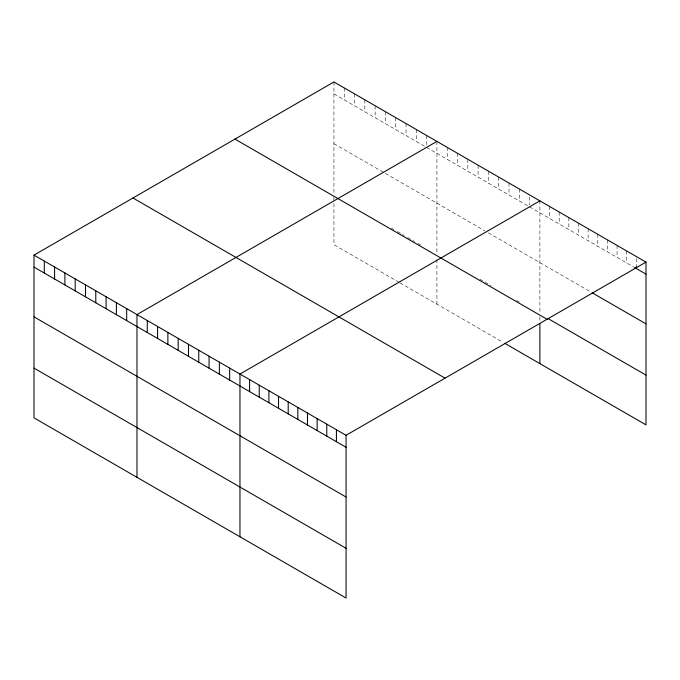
<?xml version="1.0" encoding="UTF-8"?>
<svg xmlns="http://www.w3.org/2000/svg" width="680" height="680" viewBox="0 0 680 680"><rect width="100%" height="100%" fill="white"/><g stroke="black" fill="none" stroke-linecap="round" stroke-linejoin="round"><path stroke-width="0.51" stroke-dasharray="3.4 2.55" d="M333.94 81.966L333.94 193.928M333.94 93.933L424.906 146.455M426.615 147.45L527.884 205.912M529.601 206.898L633.726 267.019M333.94 143.692L384.565 172.924M385.424 173.417L484.976 230.894M488.41 232.875L591.634 292.468M391.433 228.149L394.009 229.636M397.443 231.617L404.302 235.577M407.736 237.558L414.604 241.519M418.038 243.508L420.614 244.987M479.825 279.174L490.986 285.617M516.723 300.483L519.299 301.971M399.16 282.361L333.94 244.698L333.94 200.923M400.019 282.854L502.996 342.312M636.352 258.561L636.352 266.543M626.705 250.996L626.705 262.964M617.066 245.421L617.066 257.397M607.418 239.853L607.418 251.829M597.771 234.285L597.771 246.262M588.123 228.718L588.123 240.695M578.485 223.15L578.485 235.119M568.837 217.583L568.837 229.551M559.189 212.016L559.189 223.983M549.542 206.44L549.542 218.416M539.894 200.872L539.894 313.863M539.894 316.846L539.894 320.824M529.601 196.928L529.601 204.909M519.299 188.981L519.299 200.957M509.006 183.039L509.006 195.007M498.704 177.089L498.704 189.066M488.41 171.147L488.41 183.115M478.108 165.197L478.108 177.174M467.815 159.256L467.815 171.232M457.512 153.306L457.512 165.282M447.219 147.364L447.219 159.341M436.917 141.415L436.917 254.405M436.917 259.377L436.917 304.155M426.615 135.473L426.615 145.452M416.322 129.531L416.322 141.499M406.019 123.581L406.019 135.558M395.726 117.64L395.726 129.608M385.424 111.69L385.424 123.666M375.13 105.748L375.13 117.717M364.828 99.798L364.828 111.775M354.535 93.857L354.535 105.825M344.233 87.907L344.233 99.883M333.94 196.936L333.94 199.929"/><path stroke-width="1.02" d="M34 255.127L346.06 435.302L346.06 598.034L34 417.868L34 255.127L333.94 81.966L646 262.131L646 424.873L504.713 343.298M436.917 141.415L136.977 314.585L136.977 477.326M539.894 200.872L239.963 374.043L239.963 536.784M346.06 435.302L646 262.131M634.601 267.521L646 274.108M592.51 292.978L646 323.858M547.791 318.418L646 375.122M234.957 139.111L547.017 319.277M132.982 197.982L445.043 378.156M34 267.104L346.06 447.27M34 316.854L346.06 497.021M34 368.118L346.06 548.284M636.352 266.543L636.352 268.532M539.894 323.808L539.894 363.613M336.421 429.726L336.421 441.702M326.774 424.159L326.774 436.135M317.126 418.591L317.126 430.567M307.479 413.024L307.479 424.991M297.84 407.456L297.84 419.424M288.192 401.888L288.192 413.856M278.545 396.312L278.545 408.289M268.898 390.745L268.898 402.721M259.25 385.177L259.25 397.154M249.611 379.61L249.611 391.587M229.661 368.092L229.661 380.069M219.368 362.151L219.368 374.119M209.066 356.201L209.066 368.177M198.772 350.26L198.772 362.227M188.47 344.309L188.47 356.286M178.177 338.368L178.177 350.344M167.875 332.418L167.875 344.394M157.581 326.476L157.581 338.453M147.28 320.526L147.28 332.503M126.684 308.644L126.684 320.611M116.382 302.694L116.382 314.67M106.088 296.752L106.088 308.72M95.786 290.802L95.786 302.778M85.493 284.861L85.493 296.828M75.191 278.911L75.191 290.887M64.897 272.969L64.897 284.937M54.596 267.019L54.596 278.995M44.302 261.077L44.302 273.046"/></g></svg>
